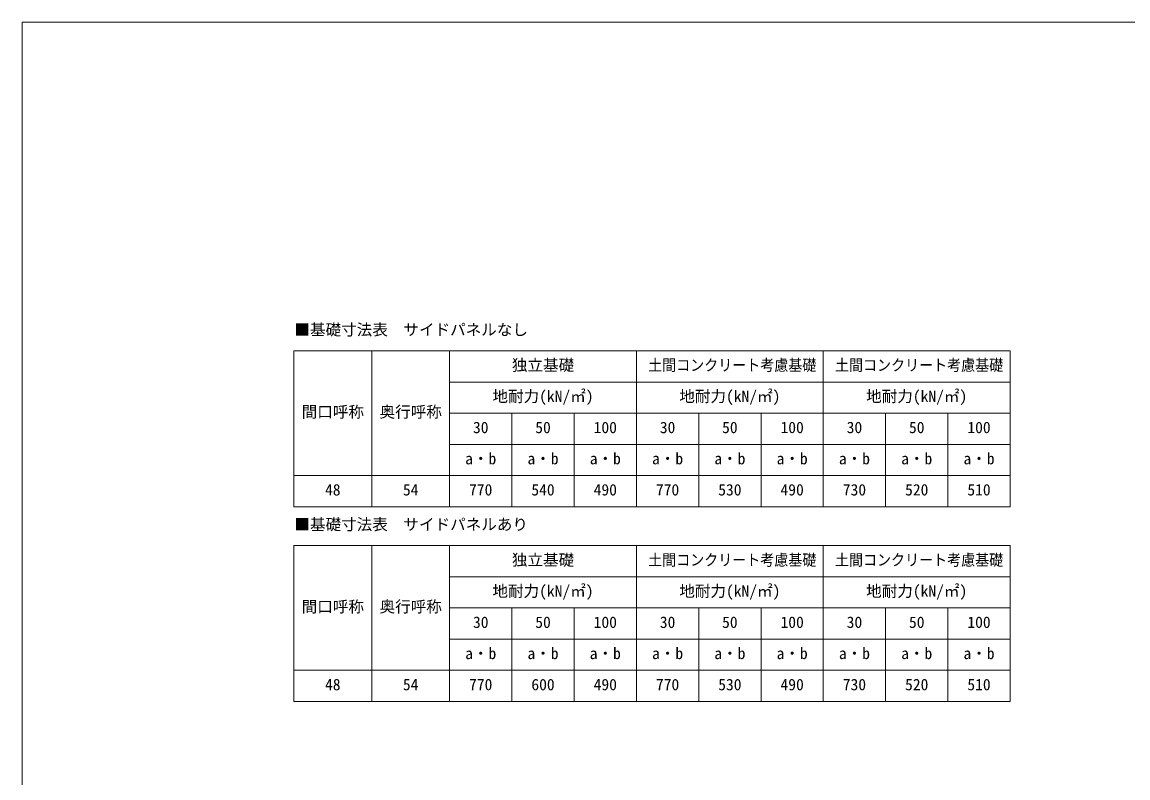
# Model space of a CAD drawing. Units: millimetres at full size, sheet at 1:40; details may follow other scales. Extents: x -11243 to 11243, y -7760 to 7760.
# Drawn here: x -11243 to 119, y 0 to 7760 of the extents above; entities that cross this region are included whole.
import ezdxf
from ezdxf.enums import TextEntityAlignment as Align

# ---------------------------------------------------------------- set-up
doc = ezdxf.new("R2010")
doc.units = ezdxf.units.MM
doc.header["$LTSCALE"] = 40
doc.layers.add('0-E_DET2', color=7, linetype='Continuous', lineweight=18)
doc.layers.add('F-0_240', color=7, linetype='Continuous', lineweight=9)
doc.styles.add('ＭＳ ゴシック', font='')
doc.styles.get('ＭＳ ゴシック').set_extended_font_data('MS Gothic')

msp = doc.modelspace()

# ---------------------------------------------------------------- linework, layer by layer
at = {"layer": '0-E_DET2'}
for p, q in [((-8450.15, 4384.37), (-8450.15, 2784.37)), ((-8450.15, 4384.37), (-1090.15, 4384.37)), ((-7650.15, 4384.37), (-7650.15, 2784.37)), ((-6850.15, 4384.37), (-6850.15, 2784.37)), ((-4930.15, 4384.37), (-4930.15, 2784.37)), ((-3010.15, 4384.37), (-3010.15, 2784.37)), ((-1090.15, 4384.37), (-1090.15, 2784.37)), ((-6850.15, 4064.37), (-1090.15, 4064.37)), ((-6850.15, 3744.37), (-1090.15, 3744.37)), ((-6210.15, 3744.37), (-6210.15, 2784.37)), ((-5570.15, 3744.37), (-5570.15, 2784.37)), ((-4290.15, 3744.37), (-4290.15, 2784.37)), ((-3650.15, 3744.37), (-3650.15, 2784.37)), ((-2370.15, 3744.37), (-2370.15, 2784.37)), ((-1730.15, 3744.37), (-1730.15, 2784.37)), ((-6850.15, 3424.37), (-1090.15, 3424.37)), ((-8450.15, 3104.37), (-1090.15, 3104.37)), ((-8450.15, 2784.37), (-1090.15, 2784.37)), ((-8450.15, 2384.37), (-8450.15, 784.37)), ((-8450.15, 2384.37), (-1090.15, 2384.37)), ((-7650.15, 2384.37), (-7650.15, 784.37)), ((-6850.15, 2384.37), (-6850.15, 784.37)), ((-4930.15, 2384.37), (-4930.15, 784.37)), ((-3010.15, 2384.37), (-3010.15, 784.37)), ((-1090.15, 2384.37), (-1090.15, 784.37)), ((-6850.15, 2064.37), (-1090.15, 2064.37)), ((-6850.15, 1744.37), (-1090.15, 1744.37)), ((-6210.15, 1744.37), (-6210.15, 784.37)), ((-5570.15, 1744.37), (-5570.15, 784.37)), ((-4290.15, 1744.37), (-4290.15, 784.37)), ((-3650.15, 1744.37), (-3650.15, 784.37)), ((-2370.15, 1744.37), (-2370.15, 784.37)), ((-1730.15, 1744.37), (-1730.15, 784.37)), ((-6850.15, 1424.37), (-1090.15, 1424.37)), ((-8450.15, 1104.37), (-1090.15, 1104.37)), ((-8450.15, 784.37), (-1090.15, 784.37))]:
    msp.add_line(p, q, dxfattribs=at)
at = {"layer": 'F-0_240', "color": 5}
for q in [(-11242.74, -7760), (10677.26, 7760)]:
    msp.add_line((-11242.74, 7760), q, dxfattribs=at)

# ---------------------------------------------------------------- texts
at = {"layer": '0-E_DET2', "style": 'ＭＳ ゴシック'}
for s, p in [('■基礎寸法表\u3000サイドパネルなし', (-8444.87, 4508.77)), ('独立基礎', (-6210.15, 4144.37)), ('地耐力(kN/㎡)', (-6410.15, 3824.37)), ('地耐力(kN/㎡)', (-4490.15, 3824.37)), ('地耐力(kN/㎡)', (-2570.15, 3824.37)), ('間口呼称', (-8370.15, 3664.37)), ('奥行呼称', (-7570.15, 3664.37)), ('30', (-6610.15, 3504.37)), ('50', (-5970.15, 3504.37)), ('100', (-5370.15, 3504.37)), ('30', (-4690.15, 3504.37)), ('50', (-4050.15, 3504.37)), ('100', (-3450.15, 3504.37)), ('30', (-2770.15, 3504.37)), ('50', (-2130.15, 3504.37)), ('100', (-1530.15, 3504.37)), ('a・b', (-6690.15, 3184.37)), ('a・b', (-6050.15, 3184.37)), ('a・b', (-5410.15, 3184.37)), ('a・b', (-4770.15, 3184.37)), ('a・b', (-4130.15, 3184.37)), ('a・b', (-3490.15, 3184.37)), ('a・b', (-2850.15, 3184.37)), ('a・b', (-2210.15, 3184.37)), ('a・b', (-1570.15, 3184.37)), ('48', (-8130.15, 2864.37)), ('54', (-7330.15, 2864.37)), ('770', (-6650.15, 2864.37)), ('540', (-6010.15, 2864.37)), ('490', (-5370.15, 2864.37)), ('770', (-4730.15, 2864.37)), ('530', (-4090.15, 2864.37)), ('490', (-3450.15, 2864.37)), ('730', (-2810.15, 2864.37)), ('520', (-2170.15, 2864.37)), ('510', (-1530.15, 2864.37)), ('■基礎寸法表\u3000サイドパネルあり', (-8444.87, 2508.77)), ('独立基礎', (-6210.15, 2144.37)), ('地耐力(kN/㎡)', (-6410.15, 1824.37)), ('地耐力(kN/㎡)', (-4490.15, 1824.37)), ('地耐力(kN/㎡)', (-2570.15, 1824.37)), ('間口呼称', (-8370.15, 1664.37)), ('奥行呼称', (-7570.15, 1664.37)), ('30', (-6610.15, 1504.37)), ('50', (-5970.15, 1504.37)), ('100', (-5370.15, 1504.37)), ('30', (-4690.15, 1504.37)), ('50', (-4050.15, 1504.37)), ('100', (-3450.15, 1504.37)), ('30', (-2770.15, 1504.37)), ('50', (-2130.15, 1504.37)), ('100', (-1530.15, 1504.37)), ('a・b', (-6690.15, 1184.37)), ('a・b', (-6050.15, 1184.37)), ('a・b', (-5410.15, 1184.37)), ('a・b', (-4770.15, 1184.37)), ('a・b', (-4130.15, 1184.37)), ('a・b', (-3490.15, 1184.37)), ('a・b', (-2850.15, 1184.37)), ('a・b', (-2210.15, 1184.37)), ('a・b', (-1570.15, 1184.37)), ('48', (-8130.15, 864.37)), ('54', (-7330.15, 864.37)), ('770', (-6650.15, 864.37)), ('600', (-6010.15, 864.37)), ('490', (-5370.15, 864.37)), ('770', (-4730.15, 864.37)), ('530', (-4090.15, 864.37)), ('490', (-3450.15, 864.37)), ('730', (-2810.15, 864.37)), ('520', (-2170.15, 864.37)), ('510', (-1530.15, 864.37))]:
    msp.add_text(s, height=117.3, dxfattribs=at).set_placement(p, align=Align.BOTTOM_LEFT)
at = {"layer": '0-E_DET2', "style": 'ＭＳ ゴシック', "width": 0.9}
for p in [(-4810.15, 4144.37), (-2890.15, 4144.37), (-4810.15, 2144.37), (-2890.15, 2144.37)]:
    msp.add_text('土間コンクリート考慮基礎', height=117.3, dxfattribs=at).set_placement(p, align=Align.BOTTOM_LEFT)

doc.saveas('drawing.dxf')
